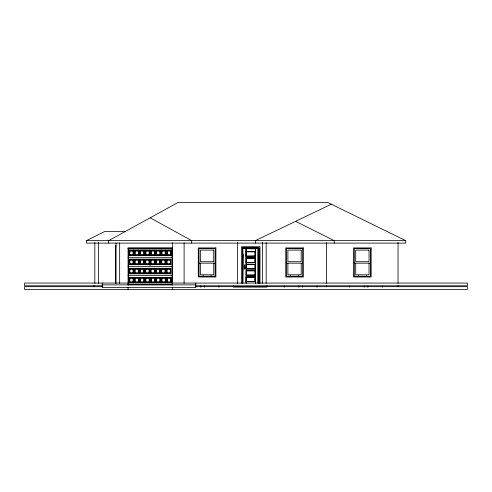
<?xml version="1.0" encoding="UTF-8"?>
<svg xmlns="http://www.w3.org/2000/svg" width="492" height="492" viewBox="0 0 492 492"><rect width="100%" height="100%" fill="white"/><g stroke="black" fill="none" stroke-linecap="round" stroke-linejoin="round"><path stroke-width="0.74" d="M243.294 253.995L242.716 283.367L242.685 247.986L250.748 247.974M246.117 283.011L246.117 276.861M246.117 269.032L246.117 248.362L246.117 256.357M255.108 281.516L246.277 281.449L246.264 277.137L255.163 277.027L246.332 277.125L246.326 281.504L255.108 281.516L255.108 277.008M246.264 270.809L246.326 275.176L255.213 275.12L255.163 270.698L246.264 270.809L246.264 275.065L255.102 275.102L255.231 270.809L246.394 270.772M246.264 262.408L246.326 258.042L255.108 258.029L255.163 262.519L246.264 262.408L246.264 258.152L255.102 258.115L255.231 262.408M246.264 256.08L246.326 251.72L255.108 251.701L255.231 256.08L246.326 256.191L246.394 251.793L255.127 251.793L255.231 256.08L246.394 256.117L246.351 251.812M246.264 281.393L246.357 277.094L246.375 281.449L255.139 281.442L255.231 277.137M246.351 258.165L246.394 262.445M246.381 281.516L255.127 281.424L255.108 277.088M255.231 264.481L255.163 268.847L246.264 268.737L246.381 264.358L255.163 264.37L255.231 268.737L246.351 268.755L246.369 264.45L255.127 264.45M255.379 262.587L255.379 257.986M255.373 251.824L255.373 257.876L246.117 257.876M255.379 248.466L255.379 283.3L255.373 262.685L246.117 262.691M255.379 248.374L255.379 248.774M242.556 283.183L242.661 247.986L258.835 247.962L258.823 283.367L258.835 247.962L250.748 247.845L250.748 248.724M246.117 283.183L246.117 281.664M255.379 250.034L255.373 251.553L246.117 251.553M258.835 283.294L258.94 248.036L242.685 247.986L242.661 283.367L242.685 247.986L243.392 248.724M244.69 267.783L244.641 267.876M246.338 277.137L246.351 281.381M129.273 264.684L129.845 263.577L129.845 260.256L129.273 259.149L133.566 259.149L133.566 264.684L129.273 264.684L129.273 259.149M133.566 264.684L132.994 263.577L132.994 260.256L133.566 259.149M129.273 273.81L129.845 272.703L129.845 269.382L129.273 268.275L133.566 268.275L133.566 273.81L129.273 273.81L129.273 268.275M134.593 264.684L135.171 263.577L135.171 260.256L134.593 259.149L138.885 259.149L138.885 264.684L134.593 264.684L134.593 259.149M133.566 273.81L132.994 272.703L132.994 269.382L133.566 268.275M138.885 264.684L138.314 263.577L138.314 260.256L138.885 259.149M134.593 273.81L135.171 272.703L135.171 269.382L134.593 268.275L138.885 268.275L138.885 273.81L134.593 273.81L134.593 268.275M139.919 264.684L140.491 263.577L140.491 260.256L139.919 259.149L144.211 259.149L144.211 264.684L139.919 264.684L139.919 259.149M138.885 273.81L138.314 272.703L138.314 269.382L138.885 268.275M144.211 264.684L143.639 263.577L143.639 260.256L144.211 259.149M139.919 273.81L140.491 272.703L140.491 269.382L139.919 268.275L144.211 268.275L144.211 273.81L139.919 273.81L139.919 268.275M145.238 264.684L145.81 263.577L145.81 260.256L145.238 259.149L149.531 259.149L149.531 264.684L145.238 264.684L145.238 259.149M144.211 273.81L143.639 272.703L143.639 269.382L144.211 268.275M149.531 264.684L148.959 263.577L148.959 260.256L149.531 259.149M145.238 273.81L145.81 272.703L145.81 269.382L145.238 268.275L149.531 268.275L149.531 273.81L145.238 273.81L145.238 268.275M150.564 264.684L151.136 263.577L151.136 260.256L150.564 259.149L154.857 259.149L154.857 264.684L150.564 264.684L150.564 259.149M149.531 273.81L148.959 272.703L148.959 269.382L149.531 268.275M154.857 264.684L154.285 263.577L154.285 260.256L154.857 259.149M150.564 273.81L151.136 272.703L151.136 269.382L150.564 268.275L154.857 268.275L154.857 273.81L150.564 273.81L150.564 268.275M155.884 264.684L156.456 263.577L156.456 260.256L155.884 259.149L160.177 259.149L160.177 264.684L155.884 264.684L155.884 259.149M154.857 273.81L154.285 272.703L154.285 269.382L154.857 268.275M160.177 264.684L159.605 263.577L159.605 260.256L160.177 259.149M155.884 273.81L156.456 272.703L156.456 269.382L155.884 268.275L160.177 268.275L160.177 273.81L155.884 273.81L155.884 268.275M161.204 264.684L161.782 263.577L161.782 260.256L161.204 259.149L165.496 259.149L165.496 264.684L161.204 264.684L161.204 259.149M160.177 273.81L159.605 272.703L159.605 269.382L160.177 268.275M165.496 264.684L164.925 263.577L164.925 260.256L165.496 259.149M161.204 273.81L161.782 272.703L161.782 269.382L161.204 268.275L165.496 268.275L165.496 273.81L161.204 273.81L161.204 268.275M166.53 264.684L167.102 263.577L167.102 260.256L166.53 259.149L170.822 259.149L170.822 264.684L166.53 264.684L166.53 259.149M165.496 273.81L164.925 272.703L164.925 269.382L165.496 268.275M170.822 264.684L170.25 263.577L170.25 260.256L170.822 259.149M166.53 273.81L167.102 272.703L167.102 269.382L166.53 268.275L170.822 268.275L170.822 273.81L166.53 273.81L166.53 268.275M170.822 273.81L170.25 272.703L170.25 269.382L170.822 268.275M129.285 255.551L129.857 254.444L129.857 251.129L129.285 250.022L133.603 250.022L133.603 255.551L129.285 255.551L129.285 250.022M133.603 255.551L133.031 254.444L133.031 251.129L133.603 250.022M134.642 255.551L135.22 254.444L135.22 251.129L134.642 250.022L138.965 250.022L138.965 255.551L134.642 255.551L134.642 250.022M138.965 255.551L138.387 254.444L138.387 251.129L138.965 250.022M140.005 255.551L140.583 254.444L140.583 251.129L140.005 250.022L144.328 250.022L144.328 255.551L140.005 255.551L140.005 250.022M144.328 255.551L143.75 254.444L143.75 251.129L144.328 250.022M129.285 282.937L129.857 281.83L129.857 278.515L129.285 277.408L133.603 277.408L133.603 282.937L129.285 282.937L129.285 277.408M133.603 282.937L133.031 281.83L133.031 278.515L133.603 277.408M145.361 255.551L145.94 254.444L145.94 251.129L145.361 250.022L149.685 250.022L149.685 255.551L145.361 255.551L145.361 250.022M149.685 255.551L149.113 254.444L149.113 251.129L149.685 250.022M134.642 282.937L135.22 281.83L135.22 278.515L134.642 277.408L138.965 277.408L138.965 282.937L134.642 282.937L134.642 277.408M138.965 282.937L138.387 281.83L138.387 278.515L138.965 277.408M150.724 255.551L151.302 254.444L151.302 251.129L150.724 250.022L155.048 250.022L155.048 255.551L150.724 255.551L150.724 250.022M155.048 255.551L154.47 254.444L154.47 251.129L155.048 250.022M140.005 282.937L140.583 281.83L140.583 278.515L140.005 277.408L144.328 277.408L144.328 282.937L140.005 282.937L140.005 277.408M144.328 282.937L143.75 281.83L143.75 278.515L144.328 277.408M156.087 255.551L156.665 254.444L156.665 251.129L156.087 250.022L160.41 250.022L160.41 255.551L156.087 255.551L156.087 250.022M160.41 255.551L159.832 254.444L159.832 251.129L160.41 250.022M145.361 282.937L145.94 281.83L145.94 278.515L145.361 277.408L149.685 277.408L149.685 282.937L145.361 282.937L145.361 277.408M149.685 282.937L149.113 281.83L149.113 278.515L149.685 277.408M161.444 255.551L162.022 254.444L162.022 251.129L161.444 250.022L165.767 250.022L165.767 255.551L161.444 255.551L161.444 250.022M165.767 255.551L165.195 254.444L165.195 251.129L165.767 250.022M150.724 282.937L151.302 281.83L151.302 278.515L150.724 277.408L155.048 277.408L155.048 282.937L150.724 282.937L150.724 277.408M155.048 282.937L154.47 281.83L154.47 278.515L155.048 277.408M166.806 255.551L167.385 254.444L167.385 251.129L166.806 250.022L171.13 250.022L171.13 255.551L166.806 255.551L166.806 250.022M171.13 255.551L170.552 254.444L170.552 251.129L171.13 250.022M156.087 282.937L156.665 281.83L156.665 278.515L156.087 277.408L160.41 277.408L160.41 282.937L156.087 282.937L156.087 277.408M160.41 282.937L159.832 281.83L159.832 278.515L160.41 277.408M161.444 282.937L162.022 281.83L162.022 278.515L161.444 277.408L165.767 277.408L165.767 282.937L161.444 282.937L161.444 277.408M165.767 282.937L165.195 281.83L165.195 278.515L165.767 277.408M166.806 282.937L167.385 281.83L167.385 278.515L166.806 277.408L171.13 277.408L171.13 282.937L166.806 282.937L166.806 277.408M171.13 282.937L170.552 281.83L170.552 278.515L171.13 277.408M244.487 266.19L244.573 266.523L244.659 266.19M258.829 247.968L258.072 248.749L258.079 283.337L258.097 248.724M244.352 264.997L244.229 268.835L244.573 269.192L244.911 268.903L244.911 265.274L244.469 264.979M108.664 243.109L108.664 240.637L177.852 202.587L327.998 202.587L405.709 240.637L405.709 243.109L86.524 243.109L86.524 240.637L104.618 231.591L125.109 231.591M331.325 204.211L255.342 240.637L255.342 243.109M255.102 262.445L255.231 258.152M255.231 251.824L255.231 256.08M255.231 270.809L255.231 275.065M86.524 240.637L405.709 240.637M116.044 245.36L115.589 245.36L115.589 283.355M115.589 246.738L116.044 246.738M172.354 247.919L128.074 247.919L128.055 285.102M128.074 248.251L172.341 248.251M128.074 248.583L172.341 248.583M245.619 248.749L255.889 248.724M129.857 251.129L133.031 251.129M135.22 251.129L138.387 251.129M140.583 251.129L143.75 251.129M145.94 251.129L149.113 251.129M151.302 251.129L154.47 251.129M156.665 251.129L159.832 251.129M162.022 251.129L165.195 251.129M167.385 251.129L170.552 251.129M129.857 254.444L133.031 254.444M135.22 254.444L138.387 254.444M140.583 254.444L143.75 254.444M145.94 254.444L149.113 254.444M151.302 254.444L154.47 254.444M156.665 254.444L159.832 254.444M162.022 254.444L165.195 254.444M167.385 254.444L170.552 254.444M246.117 256.363L255.379 256.363M128.074 257.322L172.341 257.322M129.845 260.256L132.994 260.256M135.171 260.256L138.314 260.256M140.491 260.256L143.639 260.256M145.81 260.256L148.959 260.256M151.136 260.256L154.285 260.256M156.456 260.256L159.605 260.256M161.782 260.256L164.925 260.256M167.102 260.256L170.25 260.256M199.026 263.177L215.133 263.177M286.498 263.177L302.598 263.177M354.308 263.177L370.408 263.177M129.845 263.577L132.994 263.577M135.171 263.577L138.314 263.577M140.491 263.577L143.639 263.577M145.81 263.577L148.959 263.577M151.136 263.577L154.285 263.577M156.456 263.577L159.605 263.577M161.782 263.577L164.925 263.577M167.102 263.577L170.25 263.577M246.117 264.204L255.379 264.204M128.074 266.455L172.022 266.504M246.117 269.013L255.379 269.013M129.845 269.382L132.994 269.382M135.171 269.382L138.314 269.382M140.491 269.382L143.639 269.382M145.81 269.382L148.959 269.382M151.136 269.382L154.285 269.382M156.456 269.382L159.605 269.382M161.782 269.382L164.925 269.382M167.102 269.382L170.25 269.382M246.117 270.532L255.379 270.532M129.845 272.703L132.994 272.703M135.171 272.703L138.314 272.703M140.491 272.703L143.639 272.703M145.81 272.703L148.959 272.703M151.136 272.703L154.285 272.703M156.456 272.703L159.605 272.703M161.782 272.703L164.925 272.703M167.102 272.703L170.25 272.703M246.117 275.342L255.379 275.342M128.074 275.637L172.341 275.637M246.117 276.855L255.379 276.855L255.379 283.183M129.857 278.515L133.031 278.515M135.22 278.515L138.387 278.515M140.583 278.515L143.75 278.515M145.94 278.515L149.113 278.515M151.302 278.515L154.47 278.515M156.665 278.515L159.832 278.515M162.022 278.515L165.195 278.515M167.385 278.515L170.552 278.515M255.379 281.67L246.117 281.67L246.117 248.343M129.857 281.83L133.031 281.83M135.22 281.83L138.387 281.83M140.583 281.83L143.75 281.83M145.94 281.83L149.113 281.83M151.302 281.83L154.47 281.83M156.665 281.83L159.832 281.83M162.022 281.83L165.195 281.83M167.385 281.83L170.552 281.83M128.055 283.06L24.6 283.06L24.6 285.784L102.766 285.784M172.354 283.06L467.4 283.06L467.4 285.784L195.404 285.784M128.074 284.708L172.341 284.708M102.244 284.874L195.859 284.874M102.779 286.688L24.6 286.688L24.6 289.413L467.4 289.413L467.4 286.688L195.404 286.688M250.748 248.743L255.877 248.749M246.351 264.487L246.351 268.73M295.606 221.338L334.216 240.637L334.216 243.109M150.177 217.808L191.689 240.637L191.689 243.109M255.145 264.487L255.231 268.737M242.667 247.968L242.673 283.367M398.096 285.557L398.096 286.916M398.04 242.445L398.04 283.361M382.339 285.938L382.339 287.285M369.012 263.177L369.012 274.794L355.704 274.794L355.704 263.177M367.813 285.938L367.813 287.285M366.312 275.169L366.312 275.668M364.185 285.938L364.185 287.285M358.397 275.169L358.397 275.668M349.652 285.938L349.652 287.285M326.547 242.611L326.547 283.355M326.602 285.557L326.602 286.916M316.965 285.938L316.965 287.285M302.439 285.938L302.439 287.285M301.202 263.177L301.202 274.794L287.894 274.794L287.894 263.177M298.81 285.938L298.81 287.285M298.509 275.169L298.509 275.668M290.587 275.169L290.587 275.668M284.278 285.938L284.278 287.285M266.941 285.6L266.941 287.051L233.343 287.051L233.343 285.6M266.178 242.611L266.178 283.337M262.55 242.439L262.55 283.361M260.01 283.349L260.01 246.738L241.486 246.738L241.486 283.349M237.525 242.439L237.525 283.361M218.903 285.938L218.903 287.285M213.737 263.177L213.737 274.794L200.428 274.794L200.428 263.177M211.037 275.169L211.037 275.668M204.377 285.938L204.377 287.285M203.122 275.169L203.122 275.668M200.748 285.938L200.748 287.285M195.859 283.06L195.859 287.599L102.244 287.599L102.244 283.06M184.106 242.882L184.106 283.349M172.354 242.771L172.354 285.102M172.354 287.371L172.354 289.413M171.997 248.583L171.997 284.874M161.271 250.176L161.271 255.397M161.271 277.562L161.271 282.783M150.368 259.309L150.368 265.268M150.368 268.435L150.368 273.65M149.796 259.309L149.796 265.268M149.796 268.435L149.796 273.65M128.418 248.583L128.418 284.874M128.074 287.371L128.074 289.413M119.673 242.907L119.673 283.349M116.044 242.98L116.044 283.355M98.455 242.47L98.455 283.361M94.827 242.525L94.827 283.361M93.904 285.557L93.904 286.916M246.351 270.815L246.277 275.12L246.351 270.815M215.89 247.919L198.276 247.919L198.276 276.978L215.89 276.978L215.89 247.919M303.355 247.919L285.741 247.919L285.741 276.978L303.355 276.978L303.355 247.919M371.165 247.919L353.551 247.919L353.551 276.978L371.165 276.978L371.165 247.919M215.133 248.644L199.026 248.644L199.026 276.252L215.133 276.252L215.133 248.644M302.598 248.644L286.498 248.644L286.498 276.252L302.598 276.252L302.598 248.644M370.408 248.644L354.308 248.644L354.308 276.252L370.408 276.252L370.408 248.644M213.737 250.102L200.428 250.102L200.428 261.719L213.737 261.719L213.737 250.102M301.202 250.102L287.894 250.102L287.894 261.719L301.202 261.719L301.202 250.102M369.012 250.102L355.704 250.102L355.704 261.719L369.012 261.719L369.012 250.102M133.492 250.243L129.396 250.243L129.396 255.33L133.492 255.33L133.492 250.243M138.849 250.243L134.759 250.243L134.759 255.33L138.849 255.33L138.849 250.243M144.211 250.243L140.122 250.243L140.122 255.33L144.211 255.33L144.211 250.243M149.574 250.243L145.478 250.243L145.478 255.33L149.574 255.33L149.574 250.243M154.931 250.243L150.841 250.243L150.841 255.33L154.931 255.33L154.931 250.243M160.294 250.243L156.204 250.243L156.204 255.33L160.294 255.33L160.294 250.243M165.656 250.243L161.56 250.243L161.56 255.33L165.656 255.33L165.656 250.243M171.013 250.243L166.923 250.243L166.923 255.33L171.013 255.33L171.013 250.243M133.449 259.37L129.39 259.37L129.39 264.462L133.449 264.462L133.449 259.37M138.775 259.37L134.71 259.37L134.71 264.462L138.775 264.462L138.775 259.37M144.095 259.37L140.029 259.37L140.029 264.462L144.095 264.462L144.095 259.37M149.42 259.37L145.355 259.37L145.355 264.462L149.42 264.462L149.42 259.37M154.74 259.37L150.675 259.37L150.675 264.462L154.74 264.462L154.74 259.37M160.06 259.37L156.001 259.37L156.001 264.462L160.06 264.462L160.06 259.37M165.386 259.37L161.321 259.37L161.321 264.462L165.386 264.462L165.386 259.37M170.706 259.37L166.64 259.37L166.64 264.462L170.706 264.462L170.706 259.37M133.449 268.497L129.39 268.497L129.39 273.589L133.449 273.589L133.449 268.497M138.775 268.497L134.71 268.497L134.71 273.589L138.775 273.589L138.775 268.497M144.095 268.497L140.029 268.497L140.029 273.589L144.095 273.589L144.095 268.497M149.42 268.497L145.355 268.497L145.355 273.589L149.42 273.589L149.42 268.497M154.74 268.497L150.675 268.497L150.675 273.589L154.74 273.589L154.74 268.497M160.06 268.497L156.001 268.497L156.001 273.589L160.06 273.589L160.06 268.497M165.386 268.497L161.321 268.497L161.321 273.589L165.386 273.589L165.386 268.497M170.706 268.497L166.64 268.497L166.64 273.589L170.706 273.589L170.706 268.497M133.492 277.629L129.396 277.629L129.396 282.715L133.492 282.715L133.492 277.629M138.849 277.629L134.759 277.629L134.759 282.715L138.849 282.715L138.849 277.629M144.211 277.629L140.122 277.629L140.122 282.715L144.211 282.715L144.211 277.629M149.574 277.629L145.478 277.629L145.478 282.715L149.574 282.715L149.574 277.629M154.931 277.629L150.841 277.629L150.841 282.715L154.931 282.715L154.931 277.629M160.294 277.629L156.204 277.629L156.204 282.715L160.294 282.715L160.294 277.629M165.656 277.629L161.56 277.629L161.56 282.715L165.656 282.715L165.656 277.629M171.013 277.629L166.923 277.629L166.923 282.715L171.013 282.715L171.013 277.629"/></g></svg>
